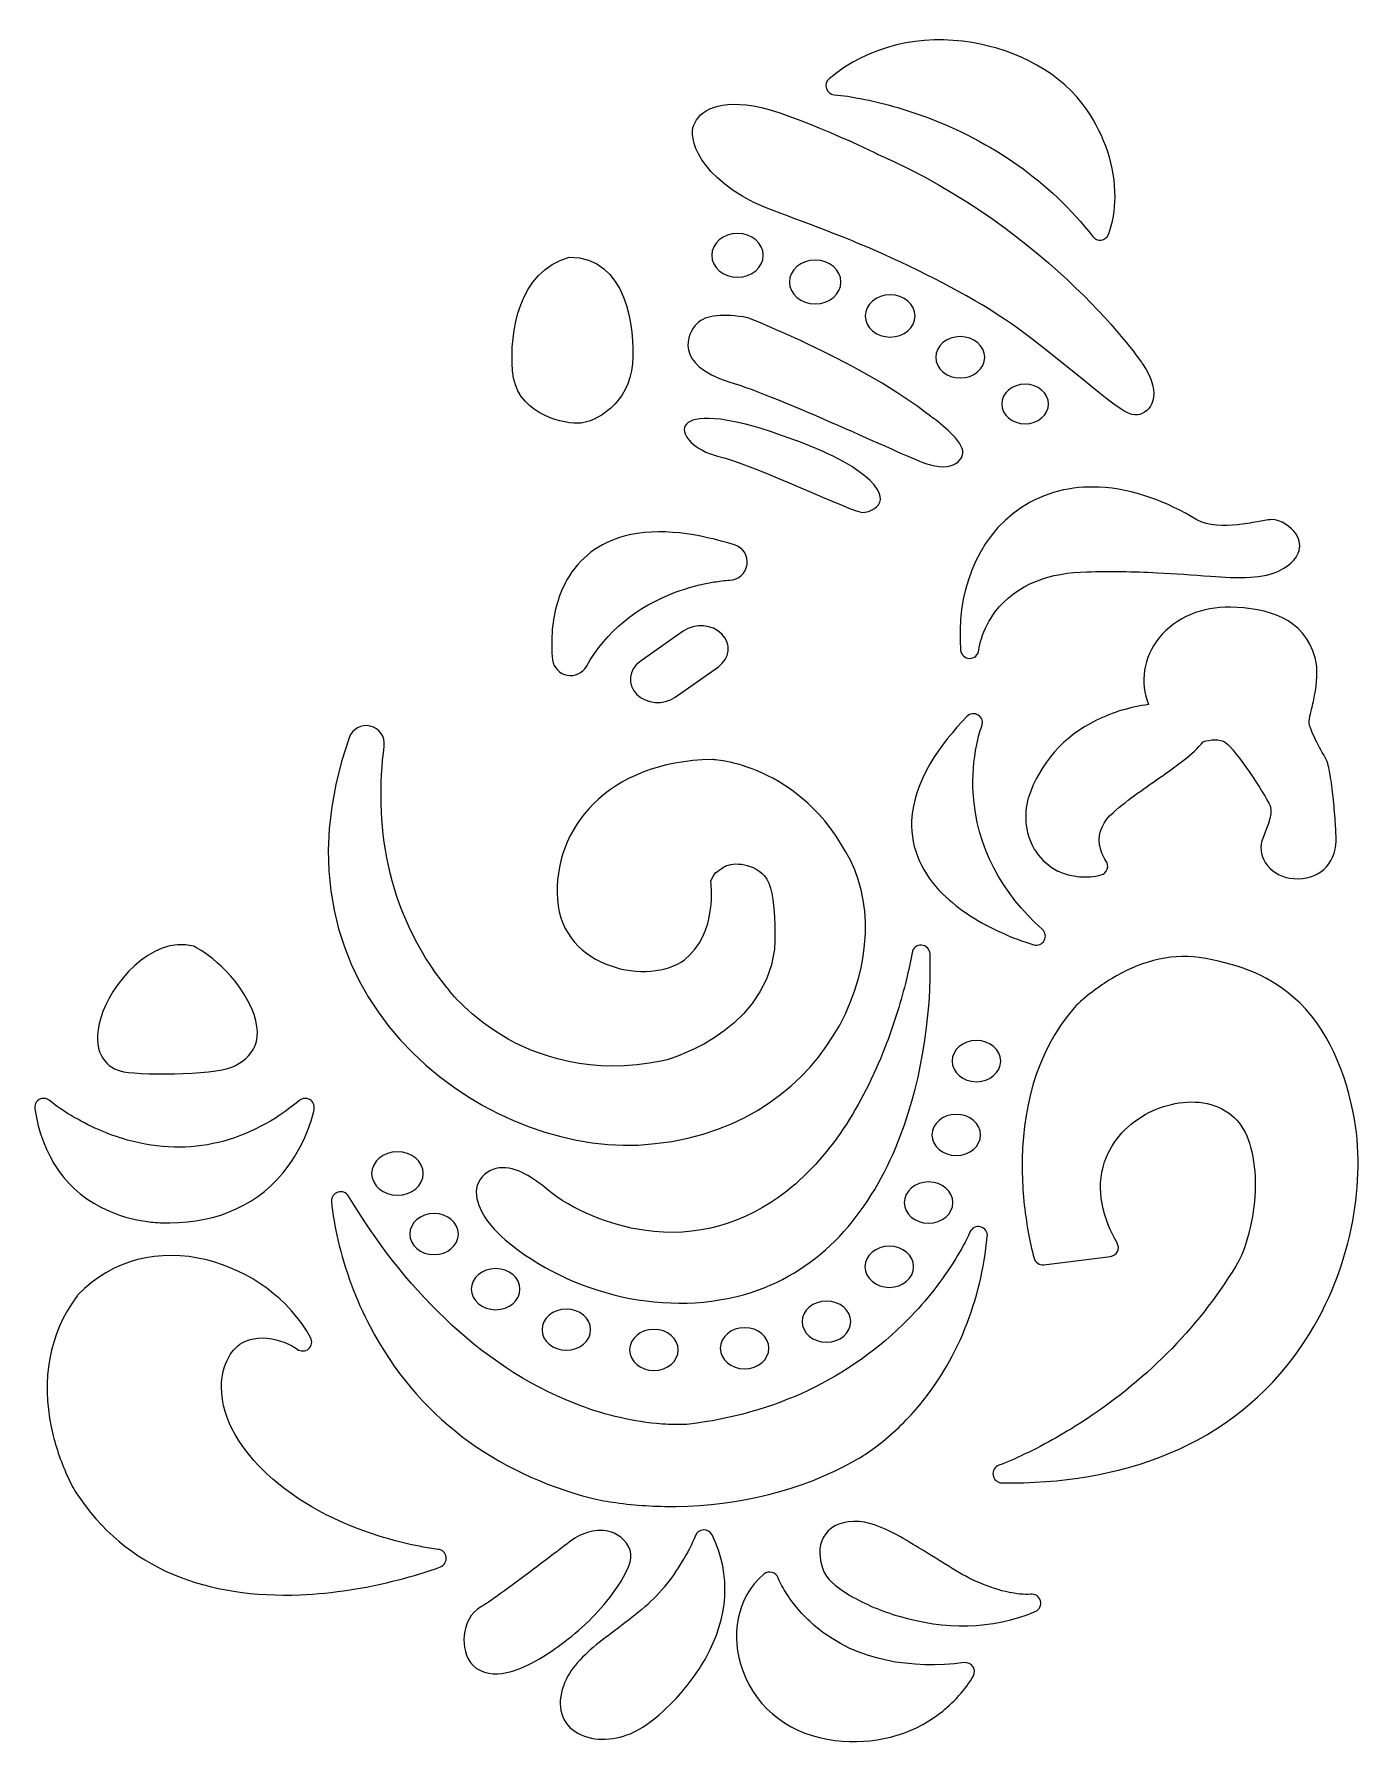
# Model space of a CAD drawing. Header units: millimetres. Extents: x -88 to 88, y -113 to 113.
import ezdxf

# ---------------------------------------------------------------- set-up
doc = ezdxf.new("R2010")
doc.units = ezdxf.units.MM
doc.header["$MEASUREMENT"] = 0
doc.layers.add('Layer 1', color=7, linetype='Continuous')

msp = doc.modelspace()

# ---------------------------------------------------------------- linework, layer by layer
at = {"layer": 'Layer 1', "color": 250, "lineweight": 20}
for points, knots in [([(52.5492, 86.6326), (46.8123, 93.9807), (39.1081, 99.2641), (30.4056, 102.4893), (27.602, 103.5282), (24.6889, 104.3585), (21.752, 104.924), (20.6306, 105.14), (19.4068, 105.3539), (18.2648, 105.4409), (17.7683, 105.4788), (17.3662, 105.7956), (17.2132, 106.2694), (17.0602, 106.7433), (17.201, 107.2355), (17.5816, 107.5565), (22.858, 112.007), (29.8172, 113.4614), (36.5423, 112.3496), (42.3164, 111.3951), (48.4889, 108.3634), (51.7973, 103.3736), (54.0739, 99.9398), (55.5272, 95.9978), (55.4817, 91.8448), (55.4652, 90.3433), (55.2085, 88.2944), (54.5967, 86.8916), (54.4227, 86.4925), (54.0785, 86.2348), (53.6466, 86.1802), (53.2147, 86.1255), (52.8171, 86.2894), (52.5492, 86.6326)], [0, 0, 0, 0, 0.09090909, 0.09090909, 0.09090909, 0.18181818, 0.18181818, 0.18181818, 0.27272727, 0.27272727, 0.27272727, 0.36363636, 0.36363636, 0.36363636, 0.45454545, 0.45454545, 0.45454545, 0.54545455, 0.54545455, 0.54545455, 0.63636364, 0.63636364, 0.63636364, 0.72727273, 0.72727273, 0.72727273, 0.81818182, 0.81818182, 0.81818182, 0.90909091, 0.90909091, 0.90909091, 1, 1, 1, 1]), ([(59.1286, 69.7774), (59.1286, 69.7774), (47.1905, 87.4017), (23.9991, 97.579), (23.9991, 97.579), (12.8435, 103.0402), (7.5594, 103.9505), (2.2758, 104.8607), (0.0254, 102.9574), (-0.4641, 101.0542), (-0.9534, 99.1509), (0.808, 93.3598), (11.0826, 89.719), (21.3576, 86.0784), (35.3503, 80.2032), (44.4506, 73.0874), (53.5509, 65.9711), (56.6821, 62.745), (58.4438, 62.9926), (60.2054, 63.2409), (61.9662, 65.5576), (59.1286, 69.7774)], [0, 0, 0, 0, 0.14285714, 0.14285714, 0.14285714, 0.28571429, 0.28571429, 0.28571429, 0.42857143, 0.42857143, 0.42857143, 0.57142857, 0.57142857, 0.57142857, 0.71428571, 0.71428571, 0.71428571, 0.85714286, 0.85714286, 0.85714286, 1, 1, 1, 1]), ([(5.4349, 87.0442), (7.3247, 87.0442), (8.8557, 85.7494), (8.8557, 84.1523), (8.8557, 82.554), (7.3247, 81.2586), (5.4349, 81.2586), (3.5458, 81.2586), (2.0141, 82.554), (2.0141, 84.1523), (2.0141, 85.7494), (3.5458, 87.0442), (5.4349, 87.0442)], [0, 0, 0, 0, 0.25, 0.25, 0.25, 0.5, 0.5, 0.5, 0.75, 0.75, 0.75, 1, 1, 1, 1]), ([(-16.8664, 83.9231), (-23.613, 81.938), (-24.7587, 74.035), (-24.394, 68.8519), (-24.0083, 63.3566), (-18.2173, 61.8882), (-15.7719, 61.8882), (-13.3274, 61.8882), (-8.8876, 64.6085), (-8.502, 69.7773), (-8.1488, 74.5006), (-9.2229, 83.9231), (-16.8664, 83.9231)], [0, 0, 0, 0, 0.25, 0.25, 0.25, 0.5, 0.5, 0.5, 0.75, 0.75, 0.75, 1, 1, 1, 1]), ([(15.7319, 83.5061), (17.6215, 83.5061), (19.1527, 82.2108), (19.1527, 80.6131), (19.1527, 79.0159), (17.6215, 77.7205), (15.7319, 77.7205), (13.8424, 77.7205), (12.3113, 79.0159), (12.3113, 80.6131), (12.3113, 82.2108), (13.8424, 83.5061), (15.7319, 83.5061)], [0, 0, 0, 0, 0.25, 0.25, 0.25, 0.5, 0.5, 0.5, 0.75, 0.75, 0.75, 1, 1, 1, 1]), ([(25.6635, 78.9089), (27.4872, 78.9089), (28.9668, 77.6582), (28.9668, 76.1154), (28.9668, 74.5732), (27.4872, 73.322), (25.6635, 73.322), (23.8387, 73.322), (22.3603, 74.5732), (22.3603, 76.1154), (22.3603, 77.6582), (23.8387, 78.9089), (25.6635, 78.9089)], [0, 0, 0, 0, 0.25, 0.25, 0.25, 0.5, 0.5, 0.5, 0.75, 0.75, 0.75, 1, 1, 1, 1]), ([(6.7688, 75.886), (6.7688, 75.886), (22.4278, 69.7195), (31.0076, 62.8272), (31.0076, 62.8272), (34.0904, 60.7277), (35.0632, 58.8989), (36.0364, 57.0704), (33.8737, 55.2877), (30.3598, 56.5671), (26.8456, 57.8472), (11.5994, 65.1616), (4.3006, 67.4025), (-2.9982, 69.6418), (-1.268, 73.848), (0.0296, 75.0828), (1.3267, 76.3169), (3.4894, 76.4086), (6.7688, 75.886)], [0, 0, 0, 0, 0.16666667, 0.16666667, 0.16666667, 0.33333333, 0.33333333, 0.33333333, 0.5, 0.5, 0.5, 0.66666667, 0.66666667, 0.66666667, 0.83333333, 0.83333333, 0.83333333, 1, 1, 1, 1]), ([(34.965, 73.3797), (36.7568, 73.3797), (38.209, 72.1515), (38.209, 70.6363), (38.209, 69.1215), (36.7568, 67.8927), (34.965, 67.8927), (33.1735, 67.8927), (31.7213, 69.1215), (31.7213, 70.6363), (31.7213, 72.1515), (33.1735, 73.3797), (34.965, 73.3797)], [0, 0, 0, 0, 0.25, 0.25, 0.25, 0.5, 0.5, 0.5, 0.75, 0.75, 0.75, 1, 1, 1, 1]), ([(43.5646, 67.0599), (45.2749, 67.0599), (46.6609, 65.8877), (46.6609, 64.4417), (46.6609, 62.996), (45.2749, 61.8242), (43.5646, 61.8242), (41.8545, 61.8242), (40.4686, 62.996), (40.4686, 64.4417), (40.4686, 65.8877), (41.8545, 67.0599), (43.5646, 67.0599)], [0, 0, 0, 0, 0.25, 0.25, 0.25, 0.5, 0.5, 0.5, 0.75, 0.75, 0.75, 1, 1, 1, 1]), ([(9.9347, 60.7434), (13.7926, 59.4694), (18.3532, 57.7066), (21.2209, 55.7323), (26.9838, 51.7661), (23.3654, 50.0662), (22.0253, 50.0662), (20.6852, 50.0662), (7.8864, 56.2994), (2.7932, 57.5452), (-3.1585, 59.0023), (-5.0734, 65.697), (9.9347, 60.7434)], [0, 0, 0, 0, 0.25, 0.25, 0.25, 0.5, 0.5, 0.5, 0.75, 0.75, 0.75, 1, 1, 1, 1]), ([(35.0184, 31.8245), (34.4201, 38.9946), (36.854, 46.5988), (43.0624, 50.7095), (46.1369, 52.745), (49.7037, 53.5904), (53.369, 53.4208), (57.9625, 53.2085), (62.4105, 51.4441), (66.3223, 49.1095), (67.7922, 48.2323), (70.0321, 48.2704), (71.6959, 48.4377), (72.5994, 48.5286), (73.4924, 48.6751), (74.3853, 48.8369), (74.9416, 48.9376), (75.689, 49.1119), (76.2462, 49.1119), (77.4218, 49.1119), (78.8751, 48.1598), (79.5035, 47.181), (79.9901, 46.4231), (80.114, 45.5332), (79.7738, 44.6859), (79.3749, 43.693), (78.4447, 42.9927), (77.5339, 42.4965), (76.2765, 41.8113), (74.8529, 41.5638), (73.4382, 41.48), (71.6922, 41.3764), (69.8769, 41.4974), (68.1329, 41.6166), (65.774, 41.7781), (63.4217, 41.9654), (61.0592, 42.0829), (57.9482, 42.2376), (54.8405, 42.2842), (51.7263, 42.2038), (47.0719, 42.0838), (42.4405, 40.7255), (39.566, 36.8429), (38.7836, 35.7861), (38.1725, 34.5894), (37.7727, 33.3365), (37.6246, 32.8725), (37.4619, 32.2841), (37.4092, 31.7957), (37.3426, 31.1779), (36.822, 30.7158), (36.2006, 30.7234), (35.5793, 30.7309), (35.07, 31.2052), (35.0184, 31.8245)], [0, 0, 0, 0, 0.05555556, 0.05555556, 0.05555556, 0.11111111, 0.11111111, 0.11111111, 0.16666667, 0.16666667, 0.16666667, 0.22222222, 0.22222222, 0.22222222, 0.27777778, 0.27777778, 0.27777778, 0.33333333, 0.33333333, 0.33333333, 0.38888889, 0.38888889, 0.38888889, 0.44444444, 0.44444444, 0.44444444, 0.5, 0.5, 0.5, 0.55555556, 0.55555556, 0.55555556, 0.61111111, 0.61111111, 0.61111111, 0.66666667, 0.66666667, 0.66666667, 0.72222222, 0.72222222, 0.72222222, 0.77777778, 0.77777778, 0.77777778, 0.83333333, 0.83333333, 0.83333333, 0.88888889, 0.88888889, 0.88888889, 0.94444444, 0.94444444, 0.94444444, 1, 1, 1, 1]), ([(4.3976, 41.083), (3.7155, 41.0613), (3.0191, 40.9591), (2.3457, 40.8498), (0.5916, 40.5652), (-1.1418, 40.1032), (-2.8065, 39.4813), (-7.8264, 37.6061), (-11.9501, 34.3604), (-14.5981, 29.6628), (-15.1061, 28.7615), (-16.1257, 28.2888), (-17.1419, 28.4832), (-18.1641, 28.6788), (-18.9303, 29.4877), (-19.0706, 30.5189), (-19.2269, 31.6688), (-19.2239, 32.8918), (-19.1482, 34.0491), (-18.9877, 36.4986), (-18.3941, 38.9687), (-17.1809, 41.1176), (-15.5032, 44.0898), (-12.8831, 46.0252), (-9.6024, 46.9133), (-4.9237, 48.1797), (0.4772, 47.1746), (5.0254, 45.7804), (6.1528, 45.4347), (6.8583, 44.3345), (6.7022, 43.1657), (6.5461, 41.9968), (5.5763, 41.1205), (4.3976, 41.083)], [0, 0, 0, 0, 0.09090909, 0.09090909, 0.09090909, 0.18181818, 0.18181818, 0.18181818, 0.27272727, 0.27272727, 0.27272727, 0.36363636, 0.36363636, 0.36363636, 0.45454545, 0.45454545, 0.45454545, 0.54545455, 0.54545455, 0.54545455, 0.63636364, 0.63636364, 0.63636364, 0.72727273, 0.72727273, 0.72727273, 0.81818182, 0.81818182, 0.81818182, 0.90909091, 0.90909091, 0.90909091, 1, 1, 1, 1]), ([(59.9382, 24.592), (58.7495, 27.6003), (59.2474, 30.8397), (61.2822, 33.3944), (63.5539, 36.2464), (67.1533, 37.5751), (70.7338, 37.51), (75.6512, 37.4206), (80.5906, 36.0619), (82.0099, 30.7945), (82.4339, 29.2207), (82.2365, 27.4028), (81.9369, 25.8148), (81.8037, 25.1085), (81.6404, 24.4105), (81.4755, 23.7112), (81.3759, 23.2889), (81.2472, 22.8089), (81.1965, 22.3796), (81.1416, 21.9027), (81.8406, 20.3952), (82.0628, 19.9402), (82.5137, 19.0163), (83.0321, 18.1509), (83.5012, 17.2443), (83.7653, 16.734), (83.9065, 15.837), (84.0006, 15.2665), (84.1608, 14.295), (84.2824, 13.3116), (84.3902, 12.3329), (84.5074, 11.2682), (84.6062, 10.1995), (84.6808, 9.131), (84.7401, 8.2818), (84.7944, 7.4053), (84.7812, 6.5541), (84.7315, 3.37), (82.357, 1.2494), (79.1853, 1.5251), (77.8128, 1.6444), (76.5015, 2.2086), (75.6397, 3.3127), (74.941, 4.2082), (74.6098, 5.4176), (74.9466, 6.5249), (75.2774, 7.6125), (76.5562, 10.0547), (76.0441, 11.1614), (75.2479, 12.8821), (71.583, 18.4967), (70.1452, 19.5571), (69.4176, 20.0936), (68.0779, 19.962), (67.17, 19.6817), (65.7701, 17.961), (63.6322, 16.4669), (61.8496, 15.2205), (59.5925, 13.6423), (57.2804, 12.1041), (55.2201, 10.268), (53.9557, 9.1411), (53.1882, 7.7464), (53.4449, 6.0253), (53.5464, 5.3453), (53.866, 4.4523), (54.2777, 3.8874), (54.5215, 3.5596), (54.5812, 3.1691), (54.4487, 2.7827), (54.3161, 2.3963), (54.0271, 2.1242), (53.6335, 2.015), (51.8963, 1.5335), (49.6006, 1.7295), (47.9522, 2.4988), (47.9261, 2.5109), (47.9044, 2.5221), (47.8792, 2.5359), (45.5108, 3.8446), (44.0412, 5.9321), (43.7176, 8.6201), (43.5847, 9.7254), (43.6511, 11.1596), (43.9797, 12.2397), (43.9834, 12.252), (43.9868, 12.2625), (43.9908, 12.2746), (45.5524, 16.8962), (48.6684, 20.3687), (53.0211, 22.521), (55.1553, 23.5763), (57.5636, 24.2991), (59.9382, 24.592)], [0, 0, 0, 0, 0.03225806, 0.03225806, 0.03225806, 0.06451613, 0.06451613, 0.06451613, 0.09677419, 0.09677419, 0.09677419, 0.12903226, 0.12903226, 0.12903226, 0.16129032, 0.16129032, 0.16129032, 0.19354839, 0.19354839, 0.19354839, 0.22580645, 0.22580645, 0.22580645, 0.25806452, 0.25806452, 0.25806452, 0.29032258, 0.29032258, 0.29032258, 0.32258065, 0.32258065, 0.32258065, 0.35483871, 0.35483871, 0.35483871, 0.38709677, 0.38709677, 0.38709677, 0.41935484, 0.41935484, 0.41935484, 0.4516129, 0.4516129, 0.4516129, 0.48387097, 0.48387097, 0.48387097, 0.51612903, 0.51612903, 0.51612903, 0.5483871, 0.5483871, 0.5483871, 0.58064516, 0.58064516, 0.58064516, 0.61290323, 0.61290323, 0.61290323, 0.64516129, 0.64516129, 0.64516129, 0.67741935, 0.67741935, 0.67741935, 0.70967742, 0.70967742, 0.70967742, 0.74193548, 0.74193548, 0.74193548, 0.77419355, 0.77419355, 0.77419355, 0.80645161, 0.80645161, 0.80645161, 0.83870968, 0.83870968, 0.83870968, 0.87096774, 0.87096774, 0.87096774, 0.90322581, 0.90322581, 0.90322581, 0.93548387, 0.93548387, 0.93548387, 0.96774194, 0.96774194, 0.96774194, 1, 1, 1, 1]), ([(3.3665, 33.9472), (4.6448, 32.6499), (4.4347, 30.7055), (2.9007, 29.6247), (2.9007, 29.6247), (-2.8302, 25.5882), (-2.8302, 25.5882), (-4.3644, 24.5077), (-6.6643, 24.6851), (-7.9418, 25.9825), (-9.2198, 27.2798), (-9.01, 29.2242), (-7.4764, 30.305), (-7.4764, 30.305), (-1.7454, 34.3415), (-1.7454, 34.3415), (-0.2109, 35.4214), (2.089, 35.2447), (3.3665, 33.9472)], [0, 0, 0, 0, 0.16666667, 0.16666667, 0.16666667, 0.33333333, 0.33333333, 0.33333333, 0.5, 0.5, 0.5, 0.66666667, 0.66666667, 0.66666667, 0.83333333, 0.83333333, 0.83333333, 1, 1, 1, 1]), ([(37.8229, 21.7498), (37.5293, 20.9992), (37.3097, 20.0764), (37.1475, 19.2919), (36.716, 17.2059), (36.5614, 15.038), (36.6777, 12.9119), (37.0729, 5.6857), (40.5148, -0.3951), (45.8451, -5.1904), (46.2646, -5.5678), (46.3662, -6.1661), (46.0947, -6.6609), (45.8234, -7.1556), (45.2641, -7.3914), (44.7205, -7.2404), (43.2913, -6.8436), (41.7723, -6.2369), (40.4265, -5.6278), (37.6162, -4.3561), (34.8165, -2.662), (32.6231, -0.4767), (30.0087, 2.1279), (28.3662, 5.4019), (28.521, 9.1702), (28.7378, 14.4472), (32.3297, 19.3455), (35.8359, 23.0168), (36.236, 23.4359), (36.8615, 23.5116), (37.3501, 23.2), (37.8386, 22.8885), (38.0339, 22.2896), (37.8229, 21.7498)], [0, 0, 0, 0, 0.09090909, 0.09090909, 0.09090909, 0.18181818, 0.18181818, 0.18181818, 0.27272727, 0.27272727, 0.27272727, 0.36363636, 0.36363636, 0.36363636, 0.45454545, 0.45454545, 0.45454545, 0.54545455, 0.54545455, 0.54545455, 0.63636364, 0.63636364, 0.63636364, 0.72727273, 0.72727273, 0.72727273, 0.81818182, 0.81818182, 0.81818182, 0.90909091, 0.90909091, 0.90909091, 1, 1, 1, 1]), ([(1.896, 1.1737), (1.896, 1.1737), (2.8928, -5.7818), (-1.5975, -9.2282), (-6.0876, -12.6757), (-17.7864, -10.5273), (-18.436, -1.2346), (-19.0861, 8.0575), (-11.8852, 17.0806), (2.0431, 17.31), (2.0431, 17.31), (13.8006, 16.951), (20.4019, 3.9538), (27.0025, -9.0424), (17.143, -32.5531), (-7.7476, -33.782), (-28.7145, -34.816), (-57.9723, -13.631), (-46.0524, 20.2016), (-45.644, 21.3624), (-44.4419, 22.0216), (-43.2433, 21.7442), (-42.0392, 21.4652), (-41.2493, 20.3329), (-41.4024, 19.1063), (-42.6367, 9.2361), (-41.4517, -2.5628), (-33.0953, -12.8993), (-33.0953, -12.8993), (-23.3901, -26.4541), (-4.4808, -22.6345), (-4.4808, -22.6345), (8.81, -19.4098), (10.3413, -7.8133), (10.3413, -7.8133), (10.7976, -0.0701), (9.0032, 1.8918), (7.2082, 3.853), (4.4942, 3.6679), (3.5748, 3.0386), (2.6563, 2.4099), (2.3933, 2.3732), (1.896, 1.1737)], [0, 0, 0, 0, 0.07142857, 0.07142857, 0.07142857, 0.14285714, 0.14285714, 0.14285714, 0.21428571, 0.21428571, 0.21428571, 0.28571429, 0.28571429, 0.28571429, 0.35714286, 0.35714286, 0.35714286, 0.42857143, 0.42857143, 0.42857143, 0.5, 0.5, 0.5, 0.57142857, 0.57142857, 0.57142857, 0.64285714, 0.64285714, 0.64285714, 0.71428571, 0.71428571, 0.71428571, 0.78571429, 0.78571429, 0.78571429, 0.85714286, 0.85714286, 0.85714286, 0.92857143, 0.92857143, 0.92857143, 1, 1, 1, 1]), ([(-66.6871, -7.4128), (-66.6871, -7.4128), (-62.2592, -9.4923), (-59.4721, -14.6761), (-56.6846, -19.8612), (-59.026, -22.3598), (-61.5898, -23.4431), (-64.1538, -24.5276), (-74.41, -24.5752), (-76.4167, -23.9621), (-78.4237, -23.349), (-80.2628, -21.3225), (-78.9807, -16.9385), (-77.699, -12.5556), (-72.348, -6.0044), (-66.6871, -7.4128)], [0, 0, 0, 0, 0.2, 0.2, 0.2, 0.4, 0.4, 0.4, 0.6, 0.6, 0.6, 0.8, 0.8, 0.8, 1, 1, 1, 1]), ([(30.9556, -8.4389), (31.2309, -16.9146), (29.6972, -26.2814), (26.4082, -34.1145), (22.7129, -42.9152), (16.5789, -50.3238), (7.24, -53.3172), (-3.6743, -56.8154), (-16.7128, -53.6614), (-25.3659, -46.3442), (-26.7089, -45.2086), (-27.9893, -43.7719), (-28.6981, -42.144), (-29.1294, -41.1534), (-29.4674, -39.7539), (-28.9068, -38.7471), (-28.3158, -37.6854), (-27.3818, -36.9761), (-26.1537, -36.824), (-23.9154, -36.5467), (-21.4936, -38.2497), (-19.8782, -39.6007), (-16.4476, -42.4697), (-11.3553, -44.451), (-6.972, -45.0892), (-0.0018, -46.1041), (6.4292, -44.2277), (11.9624, -39.8941), (18.1819, -35.0228), (22.4221, -27.5859), (25.1917, -20.2976), (26.2418, -17.5345), (27.1244, -14.6884), (27.8243, -11.8161), (28.1049, -10.6649), (28.3822, -9.4602), (28.5693, -8.2885), (28.6673, -7.6749), (29.2107, -7.2402), (29.8308, -7.2793), (30.4509, -7.3184), (30.9355, -7.818), (30.9556, -8.4389)], [0, 0, 0, 0, 0.07142857, 0.07142857, 0.07142857, 0.14285714, 0.14285714, 0.14285714, 0.21428571, 0.21428571, 0.21428571, 0.28571429, 0.28571429, 0.28571429, 0.35714286, 0.35714286, 0.35714286, 0.42857143, 0.42857143, 0.42857143, 0.5, 0.5, 0.5, 0.57142857, 0.57142857, 0.57142857, 0.64285714, 0.64285714, 0.64285714, 0.71428571, 0.71428571, 0.71428571, 0.78571429, 0.78571429, 0.78571429, 0.85714286, 0.85714286, 0.85714286, 0.92857143, 0.92857143, 0.92857143, 1, 1, 1, 1]), ([(71.946, -49.0343), (72.6003, -47.7167), (73.1226, -45.9517), (73.4462, -44.5378), (74.2328, -41.1024), (74.3217, -37.4821), (73.4559, -34.052), (72.7476, -31.2461), (70.9962, -29.2103), (68.1962, -28.418), (65.4978, -27.6545), (62.4454, -28.2244), (59.9848, -29.4809), (57.297, -30.8534), (55.0837, -33.1321), (54.1063, -36.0205), (52.8644, -39.6909), (53.8865, -43.5082), (55.7568, -46.7685), (55.9631, -47.1281), (55.9747, -47.5322), (55.7894, -47.9031), (55.6041, -48.2739), (55.2738, -48.5072), (54.8625, -48.558), (54.8625, -48.558), (46.048, -49.6479), (46.048, -49.6479), (45.4582, -49.7209), (44.913, -49.3616), (44.7474, -48.7909), (44.4256, -47.6829), (44.1838, -46.4856), (43.9792, -45.3527), (43.4857, -42.6216), (43.21, -39.8255), (43.1768, -37.0506), (43.0849, -29.348), (44.8992, -21.5523), (50.0488, -15.608), (50.0631, -15.5915), (50.0757, -15.5777), (50.0908, -15.562), (51.4417, -14.1569), (53.348, -12.75), (55.0001, -11.7512), (58.4755, -9.6503), (62.5647, -8.3322), (66.654, -8.9427), (71.2558, -9.6296), (75.5417, -11.0669), (79.1074, -14.1634), (83.8516, -18.2838), (86.1156, -24.3351), (87.2168, -30.3709), (88.0604, -34.9957), (87.7635, -40.1009), (86.8207, -44.6863), (85.6535, -50.3631), (83.3858, -55.8435), (80.0861, -60.6151), (70.9089, -73.8864), (56.1063, -78.7793), (40.4745, -78.5633), (39.8879, -78.5553), (39.402, -78.1374), (39.3061, -77.5587), (39.2103, -76.9801), (39.5357, -76.4277), (40.0882, -76.231), (41.2161, -75.8295), (42.3796, -75.2968), (43.4586, -74.7844), (46.3073, -73.4319), (49.0726, -71.8487), (51.7021, -70.1098), (59.9148, -64.6783), (66.9804, -57.5687), (71.946, -49.0343)], [0, 0, 0, 0, 0.03846154, 0.03846154, 0.03846154, 0.07692308, 0.07692308, 0.07692308, 0.11538462, 0.11538462, 0.11538462, 0.15384615, 0.15384615, 0.15384615, 0.19230769, 0.19230769, 0.19230769, 0.23076923, 0.23076923, 0.23076923, 0.26923077, 0.26923077, 0.26923077, 0.30769231, 0.30769231, 0.30769231, 0.34615385, 0.34615385, 0.34615385, 0.38461538, 0.38461538, 0.38461538, 0.42307692, 0.42307692, 0.42307692, 0.46153846, 0.46153846, 0.46153846, 0.5, 0.5, 0.5, 0.53846154, 0.53846154, 0.53846154, 0.57692308, 0.57692308, 0.57692308, 0.61538462, 0.61538462, 0.61538462, 0.65384615, 0.65384615, 0.65384615, 0.69230769, 0.69230769, 0.69230769, 0.73076923, 0.73076923, 0.73076923, 0.76923077, 0.76923077, 0.76923077, 0.80769231, 0.80769231, 0.80769231, 0.84615385, 0.84615385, 0.84615385, 0.88461538, 0.88461538, 0.88461538, 0.92307692, 0.92307692, 0.92307692, 0.96153846, 0.96153846, 0.96153846, 1, 1, 1, 1]), ([(37.1101, -19.9356), (38.8908, -19.9356), (40.3344, -21.1561), (40.3344, -22.6621), (40.3344, -24.1673), (38.8908, -25.3881), (37.1101, -25.3881), (35.3293, -25.3881), (33.8859, -24.1673), (33.8859, -22.6621), (33.8859, -21.1561), (35.3293, -19.9356), (37.1101, -19.9356)], [0, 0, 0, 0, 0.25, 0.25, 0.25, 0.5, 0.5, 0.5, 0.75, 0.75, 0.75, 1, 1, 1, 1]), ([(-69.825, -44.097), (-70.6255, -44.141), (-71.5209, -44.0788), (-72.3111, -43.9909), (-74.1997, -43.7811), (-76.0821, -43.3069), (-77.8293, -42.5576), (-83.6323, -40.0692), (-86.7563, -35.1244), (-87.7146, -28.9894), (-87.7936, -28.4839), (-87.5615, -28.0065), (-87.115, -27.7564), (-86.6688, -27.5063), (-86.1403, -27.5576), (-85.7505, -27.8888), (-84.91, -28.6028), (-83.8523, -29.2911), (-82.9139, -29.8589), (-80.5861, -31.2675), (-78.044, -32.3952), (-75.4228, -33.1272), (-67.0403, -35.4678), (-59.2938, -33.3812), (-52.6276, -27.8779), (-52.2309, -27.5504), (-51.6978, -27.5081), (-51.2543, -27.7688), (-50.8109, -28.0296), (-50.5887, -28.5161), (-50.682, -29.022), (-50.8294, -29.8211), (-51.1093, -30.6917), (-51.3875, -31.4506), (-52.0531, -33.2669), (-52.9753, -35.0115), (-54.1201, -36.5713), (-57.9165, -41.7436), (-63.4889, -44.0607), (-69.825, -44.097)], [0, 0, 0, 0, 0.07692308, 0.07692308, 0.07692308, 0.15384615, 0.15384615, 0.15384615, 0.23076923, 0.23076923, 0.23076923, 0.30769231, 0.30769231, 0.30769231, 0.38461538, 0.38461538, 0.38461538, 0.46153846, 0.46153846, 0.46153846, 0.53846154, 0.53846154, 0.53846154, 0.61538462, 0.61538462, 0.61538462, 0.69230769, 0.69230769, 0.69230769, 0.76923077, 0.76923077, 0.76923077, 0.84615385, 0.84615385, 0.84615385, 0.92307692, 0.92307692, 0.92307692, 1, 1, 1, 1]), ([(34.4313, -29.719), (36.212, -29.719), (37.6555, -30.9403), (37.6555, -32.4455), (37.6555, -33.9516), (36.212, -35.1721), (34.4313, -35.1721), (32.6506, -35.1721), (31.2067, -33.9516), (31.2067, -32.4455), (31.2067, -30.9403), (32.6506, -29.719), (34.4313, -29.719)], [0, 0, 0, 0, 0.25, 0.25, 0.25, 0.5, 0.5, 0.5, 0.75, 0.75, 0.75, 1, 1, 1, 1]), ([(-39.6408, -34.6666), (-37.7516, -34.6666), (-36.2203, -35.9623), (-36.2203, -37.5599), (-36.2203, -39.1574), (-37.7516, -40.4522), (-39.6408, -40.4522), (-41.5306, -40.4522), (-43.0622, -39.1574), (-43.0622, -37.5599), (-43.0622, -35.9623), (-41.5306, -34.6666), (-39.6408, -34.6666)], [0, 0, 0, 0, 0.25, 0.25, 0.25, 0.5, 0.5, 0.5, 0.75, 0.75, 0.75, 1, 1, 1, 1]), ([(21.0721, -75.5695), (13.8001, -79.6492), (5.6032, -81.5957), (-2.7053, -81.6882), (-5.3723, -81.7179), (-8.0651, -81.5591), (-10.7071, -81.1878), (-11.7362, -81.043), (-12.8845, -80.8683), (-13.8932, -80.6046), (-26.7772, -77.2354), (-37.0748, -69.7047), (-43.2739, -57.85), (-45.1655, -54.2328), (-46.6068, -50.3298), (-47.528, -46.3525), (-47.9004, -44.744), (-48.2603, -42.9073), (-48.3724, -41.2517), (-48.4103, -40.692), (-48.071, -40.1947), (-47.5362, -40.0254), (-47.0013, -39.8563), (-46.4379, -40.0683), (-46.1471, -40.548), (-39.0308, -52.2876), (-29.1168, -62.9778), (-16.0981, -68.0651), (-12.6528, -69.4114), (-8.9766, -70.3614), (-5.2887, -70.7111), (-4.2478, -70.8099), (-3.1935, -70.863), (-2.1475, -70.8451), (-1.772, -70.8386), (-1.365, -70.8288), (-0.9922, -70.7858), (10.1612, -69.4437), (20.2298, -64.8762), (28.1115, -56.8201), (30.4673, -54.412), (32.5975, -51.7196), (34.3612, -48.8471), (35.0245, -47.7667), (35.7561, -46.504), (36.2495, -45.3289), (36.4814, -44.7765), (37.0728, -44.482), (37.6535, -44.6301), (38.2341, -44.778), (38.6124, -45.3197), (38.5516, -45.9157), (37.688, -54.3763), (34.6754, -62.3715), (29.0745, -68.8328), (27.4445, -70.7132), (25.6007, -72.455), (23.5968, -73.9336), (22.823, -74.5046), (21.9306, -75.1225), (21.0721, -75.5695)], [0, 0, 0, 0, 0.05, 0.05, 0.05, 0.1, 0.1, 0.1, 0.15, 0.15, 0.15, 0.2, 0.2, 0.2, 0.25, 0.25, 0.25, 0.3, 0.3, 0.3, 0.35, 0.35, 0.35, 0.4, 0.4, 0.4, 0.45, 0.45, 0.45, 0.5, 0.5, 0.5, 0.55, 0.55, 0.55, 0.6, 0.6, 0.6, 0.65, 0.65, 0.65, 0.7, 0.7, 0.7, 0.75, 0.75, 0.75, 0.8, 0.8, 0.8, 0.85, 0.85, 0.85, 0.9, 0.9, 0.9, 0.95, 0.95, 0.95, 1, 1, 1, 1]), ([(30.7598, -38.6843), (32.5405, -38.6843), (33.9838, -39.9045), (33.9838, -41.4109), (33.9838, -42.9161), (32.5405, -44.1369), (30.7598, -44.1369), (28.9785, -44.1369), (27.535, -42.9161), (27.535, -41.4109), (27.535, -39.9045), (28.9785, -38.6843), (30.7598, -38.6843)], [0, 0, 0, 0, 0.25, 0.25, 0.25, 0.5, 0.5, 0.5, 0.75, 0.75, 0.75, 1, 1, 1, 1]), ([(-34.7829, -42.8651), (-33.0022, -42.8651), (-31.5587, -44.0856), (-31.5587, -45.5917), (-31.5587, -47.0975), (-33.0022, -48.3183), (-34.7829, -48.3183), (-36.5641, -48.3183), (-38.0076, -47.0975), (-38.0076, -45.5917), (-38.0076, -44.0856), (-36.5641, -42.8651), (-34.7829, -42.8651)], [0, 0, 0, 0, 0.25, 0.25, 0.25, 0.5, 0.5, 0.5, 0.75, 0.75, 0.75, 1, 1, 1, 1]), ([(-33.9375, -89.6921), (-35.7026, -90.3815), (-37.6631, -90.943), (-39.4925, -91.4158), (-43.7406, -92.5136), (-48.1584, -93.2269), (-52.544, -93.4021), (-64.5308, -93.8809), (-75.6253, -90.2297), (-82.3447, -79.6944), (-82.3506, -79.6853), (-82.3555, -79.6774), (-82.3612, -79.668), (-82.8207, -78.9044), (-83.2328, -78.0327), (-83.5903, -77.2194), (-84.4442, -75.2765), (-85.1108, -73.2245), (-85.541, -71.1461), (-86.8182, -64.9763), (-85.9288, -58.904), (-82.0966, -53.7734), (-82.0661, -53.7326), (-82.038, -53.6995), (-82.0028, -53.6626), (-77.4662, -48.9129), (-71.1728, -47.4709), (-64.9162, -49.0235), (-59.3173, -50.4129), (-53.9332, -54.1992), (-51.1517, -59.3103), (-50.8796, -59.8102), (-50.988, -60.415), (-51.417, -60.7893), (-51.846, -61.1635), (-52.4599, -61.1891), (-52.9184, -60.8516), (-53.5195, -60.4093), (-54.4275, -59.9973), (-55.1252, -59.7627), (-56.6952, -59.2345), (-58.3431, -59.1632), (-59.8852, -59.8357), (-60.7933, -60.2315), (-61.5116, -61.0386), (-61.9909, -61.8871), (-62.6653, -63.081), (-62.9581, -64.4779), (-62.9635, -65.8408), (-62.9815, -70.3194), (-60.0818, -74.4191), (-56.9493, -77.3621), (-52.8303, -81.2318), (-47.5641, -83.8888), (-42.2073, -85.5841), (-40.3465, -86.173), (-38.4404, -86.6589), (-36.5223, -87.0217), (-35.7807, -87.162), (-35.0014, -87.3002), (-34.2494, -87.3789), (-33.6913, -87.4374), (-33.2592, -87.8567), (-33.1843, -88.4129), (-33.1092, -88.969), (-33.4149, -89.4879), (-33.9375, -89.6921)], [0, 0, 0, 0, 0.04545455, 0.04545455, 0.04545455, 0.09090909, 0.09090909, 0.09090909, 0.13636364, 0.13636364, 0.13636364, 0.18181818, 0.18181818, 0.18181818, 0.22727273, 0.22727273, 0.22727273, 0.27272727, 0.27272727, 0.27272727, 0.31818182, 0.31818182, 0.31818182, 0.36363636, 0.36363636, 0.36363636, 0.40909091, 0.40909091, 0.40909091, 0.45454545, 0.45454545, 0.45454545, 0.5, 0.5, 0.5, 0.54545455, 0.54545455, 0.54545455, 0.59090909, 0.59090909, 0.59090909, 0.63636364, 0.63636364, 0.63636364, 0.68181818, 0.68181818, 0.68181818, 0.72727273, 0.72727273, 0.72727273, 0.77272727, 0.77272727, 0.77272727, 0.81818182, 0.81818182, 0.81818182, 0.86363636, 0.86363636, 0.86363636, 0.90909091, 0.90909091, 0.90909091, 0.95454545, 0.95454545, 0.95454545, 1, 1, 1, 1]), ([(25.5581, -47.1968), (27.3389, -47.1968), (28.7823, -48.4168), (28.7823, -49.9225), (28.7823, -51.4285), (27.3389, -52.6488), (25.5581, -52.6488), (23.7774, -52.6488), (22.3335, -51.4285), (22.3335, -49.9225), (22.3335, -48.4168), (23.7774, -47.1968), (25.5581, -47.1968)], [0, 0, 0, 0, 0.25, 0.25, 0.25, 0.5, 0.5, 0.5, 0.75, 0.75, 0.75, 1, 1, 1, 1]), ([(-26.6307, -50.1639), (-24.85, -50.1639), (-23.4066, -51.3842), (-23.4066, -52.8907), (-23.4066, -54.3959), (-24.85, -55.6165), (-26.6307, -55.6165), (-28.4114, -55.6165), (-29.8555, -54.3959), (-29.8555, -52.8907), (-29.8555, -51.3842), (-28.4114, -50.1639), (-26.6307, -50.1639)], [0, 0, 0, 0, 0.25, 0.25, 0.25, 0.5, 0.5, 0.5, 0.75, 0.75, 0.75, 1, 1, 1, 1]), ([(-17.2558, -55.5402), (-15.4754, -55.5402), (-14.0313, -56.761), (-14.0313, -58.2667), (-14.0313, -59.7719), (-15.4754, -60.9931), (-17.2558, -60.9931), (-19.0365, -60.9931), (-20.4799, -59.7719), (-20.4799, -58.2667), (-20.4799, -56.761), (-19.0365, -55.5402), (-17.2558, -55.5402)], [0, 0, 0, 0, 0.25, 0.25, 0.25, 0.5, 0.5, 0.5, 0.75, 0.75, 0.75, 1, 1, 1, 1]), ([(17.2299, -54.4691), (19.0106, -54.4691), (20.4545, -55.6905), (20.4545, -57.1957), (20.4545, -58.7017), (19.0106, -59.9223), (17.2299, -59.9223), (15.4492, -59.9223), (14.0052, -58.7017), (14.0052, -57.1957), (14.0052, -55.6905), (15.4492, -54.4691), (17.2299, -54.4691)], [0, 0, 0, 0, 0.25, 0.25, 0.25, 0.5, 0.5, 0.5, 0.75, 0.75, 0.75, 1, 1, 1, 1]), ([(-5.6487, -58.2212), (-3.8679, -58.2212), (-2.4246, -59.4412), (-2.4246, -60.947), (-2.4246, -62.453), (-3.8679, -63.6736), (-5.6487, -63.6736), (-7.4294, -63.6736), (-8.8728, -62.453), (-8.8728, -60.947), (-8.8728, -59.4412), (-7.4294, -58.2212), (-5.6487, -58.2212)], [0, 0, 0, 0, 0.25, 0.25, 0.25, 0.5, 0.5, 0.5, 0.75, 0.75, 0.75, 1, 1, 1, 1]), ([(6.3686, -57.9997), (8.1493, -57.9997), (9.5926, -59.2203), (9.5926, -60.7257), (9.5926, -62.2321), (8.1493, -63.4524), (6.3686, -63.4524), (4.5879, -63.4524), (3.1444, -62.2321), (3.1444, -60.7257), (3.1444, -59.2203), (4.5879, -57.9997), (6.3686, -57.9997)], [0, 0, 0, 0, 0.25, 0.25, 0.25, 0.5, 0.5, 0.5, 0.75, 0.75, 0.75, 1, 1, 1, 1]), ([(44.9018, -95.6238), (39.1924, -98.0681), (32.7679, -97.9858), (26.8764, -96.2595), (24.6336, -95.6024), (22.3537, -94.6762), (20.3431, -93.4775), (19.2025, -92.7975), (17.4439, -91.6044), (16.895, -90.3474), (15.4134, -86.9543), (16.9195, -83.7361), (20.8279, -83.681), (22.7698, -83.6536), (24.515, -84.388), (26.2021, -85.2791), (27.3362, -85.878), (28.4425, -86.5471), (29.5356, -87.2172), (30.9967, -88.1129), (32.448, -89.0253), (33.9065, -89.9254), (36.2042, -91.3436), (38.8139, -92.5591), (41.476, -93.0928), (42.2529, -93.2486), (43.4706, -93.4272), (44.2733, -93.3289), (44.872, -93.2497), (45.4272, -93.6192), (45.5872, -94.2017), (45.7472, -94.7841), (45.457, -95.3861), (44.9018, -95.6238)], [0, 0, 0, 0, 0.09090909, 0.09090909, 0.09090909, 0.18181818, 0.18181818, 0.18181818, 0.27272727, 0.27272727, 0.27272727, 0.36363636, 0.36363636, 0.36363636, 0.45454545, 0.45454545, 0.45454545, 0.54545455, 0.54545455, 0.54545455, 0.63636364, 0.63636364, 0.63636364, 0.72727273, 0.72727273, 0.72727273, 0.81818182, 0.81818182, 0.81818182, 0.90909091, 0.90909091, 0.90909091, 1, 1, 1, 1]), ([(-16.4416, -86.1017), (-14.8189, -85.0557), (-12.7888, -84.4434), (-10.9318, -85.2503), (-9.6818, -85.7934), (-8.556, -87.0792), (-8.7016, -88.5168), (-8.847, -89.953), (-10.3095, -92.1643), (-11.1469, -93.2963), (-13.0232, -95.8323), (-15.3961, -98.0939), (-17.9354, -99.956), (-19.9806, -101.4557), (-22.6706, -103.1855), (-25.1861, -103.7247), (-26.7513, -104.0603), (-28.4341, -103.945), (-29.6243, -102.7585), (-30.6199, -101.766), (-30.9343, -100.1581), (-30.8069, -98.8017), (-30.664, -97.281), (-29.9523, -95.7742), (-28.5731, -95.0148), (-28.2367, -94.8296), (-27.8963, -94.5939), (-27.5788, -94.3778), (-27.0335, -94.0065), (-26.4953, -93.6234), (-25.9602, -93.2381), (-24.5915, -92.2527), (-23.2374, -91.2451), (-21.8883, -90.2333), (-20.0926, -88.8864), (-18.3021, -87.5291), (-16.5235, -86.1596), (-16.4957, -86.1381), (-16.4712, -86.1208), (-16.4416, -86.1017)], [0, 0, 0, 0, 0.07692308, 0.07692308, 0.07692308, 0.15384615, 0.15384615, 0.15384615, 0.23076923, 0.23076923, 0.23076923, 0.30769231, 0.30769231, 0.30769231, 0.38461538, 0.38461538, 0.38461538, 0.46153846, 0.46153846, 0.46153846, 0.53846154, 0.53846154, 0.53846154, 0.61538462, 0.61538462, 0.61538462, 0.69230769, 0.69230769, 0.69230769, 0.76923077, 0.76923077, 0.76923077, 0.84615385, 0.84615385, 0.84615385, 0.92307692, 0.92307692, 0.92307692, 1, 1, 1, 1]), ([(2.0582, -85.4665), (4.7446, -90.8969), (4.1351, -96.5237), (1.2629, -101.7176), (0.1084, -103.8052), (-1.3676, -105.7471), (-3.0176, -107.4677), (-4.2186, -108.72), (-5.6329, -109.9945), (-7.0918, -110.942), (-9.1702, -112.292), (-11.9652, -112.9566), (-14.3945, -112.2967), (-16.9535, -111.6017), (-18.4354, -109.5642), (-17.9986, -106.8854), (-17.5752, -104.2903), (-16.0018, -102.406), (-14.0751, -100.7191), (-13.048, -99.8198), (-11.9485, -98.9933), (-10.8589, -98.1715), (-9.6385, -97.2509), (-8.4208, -96.332), (-7.2427, -95.3571), (-5.1033, -93.5866), (-3.3072, -91.3367), (-1.8784, -88.9626), (-1.2529, -87.9233), (-0.5816, -86.6966), (-0.1363, -85.5608), (0.041, -85.1082), (0.4446, -84.82), (0.9303, -84.7991), (1.4159, -84.7784), (1.8428, -85.0308), (2.0582, -85.4665)], [0, 0, 0, 0, 0.08333333, 0.08333333, 0.08333333, 0.16666667, 0.16666667, 0.16666667, 0.25, 0.25, 0.25, 0.33333333, 0.33333333, 0.33333333, 0.41666667, 0.41666667, 0.41666667, 0.5, 0.5, 0.5, 0.58333333, 0.58333333, 0.58333333, 0.66666667, 0.66666667, 0.66666667, 0.75, 0.75, 0.75, 0.83333333, 0.83333333, 0.83333333, 0.91666667, 0.91666667, 0.91666667, 1, 1, 1, 1]), ([(36.7025, -104.1624), (35.7475, -105.9305), (33.8984, -107.8412), (32.3381, -109.0521), (28.3042, -112.1821), (23.4197, -113.2875), (18.3805, -112.7024), (12.7801, -112.0522), (8.0077, -108.7715), (6.0853, -103.3725), (4.5293, -99.0028), (5.2201, -93.7321), (8.9435, -90.6721), (9.2507, -90.4197), (9.626, -90.3374), (10.0108, -90.4383), (10.3955, -90.5393), (10.6821, -90.7951), (10.8258, -91.166), (11.0896, -91.8463), (11.5425, -92.6182), (11.9317, -93.2282), (12.9919, -94.8894), (14.3307, -96.3934), (15.8408, -97.6574), (21.3447, -102.2646), (28.5581, -103.2553), (35.4989, -102.3995), (35.9563, -102.3432), (36.3779, -102.5337), (36.6377, -102.9143), (36.8976, -103.2949), (36.9216, -103.7568), (36.7025, -104.1624)], [0, 0, 0, 0, 0.09090909, 0.09090909, 0.09090909, 0.18181818, 0.18181818, 0.18181818, 0.27272727, 0.27272727, 0.27272727, 0.36363636, 0.36363636, 0.36363636, 0.45454545, 0.45454545, 0.45454545, 0.54545455, 0.54545455, 0.54545455, 0.63636364, 0.63636364, 0.63636364, 0.72727273, 0.72727273, 0.72727273, 0.81818182, 0.81818182, 0.81818182, 0.90909091, 0.90909091, 0.90909091, 1, 1, 1, 1])]:
    msp.add_open_spline(points, degree=3, knots=knots, dxfattribs=at)

doc.saveas('drawing.dxf')
